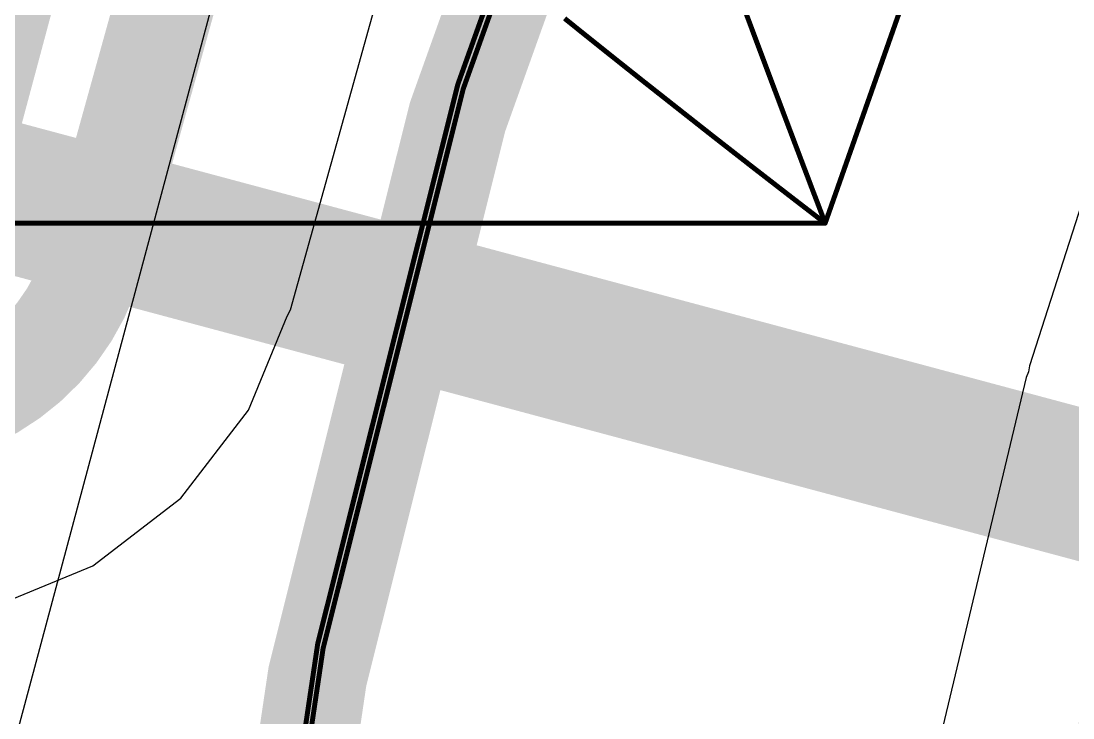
# Model space of a CAD drawing. Header units: inches. Extents: x -7 to 348, y -14 to 159.
# Drawn here: x 20.342 to 23.027, y 22.287 to 24.066 of the extents above; entities that cross this region are included whole.
import ezdxf

# ---------------------------------------------------------------- set-up
doc = ezdxf.new("R2010")
doc.units = ezdxf.units.IN
for name, color, linetype in [('Board Outline', 216, 'Continuous'), ('Bottom Layer', 5, 'Continuous'), ('Dimension', 6, 'Continuous'), ('Fabrication', 76, 'Continuous'), ('Mechanical 4', 56, 'Continuous'), ('Top Layer', 1, 'Continuous'), ('Top Overlay', 2, 'Continuous')]:
    doc.layers.add(name, color=color, linetype=linetype)

msp = doc.modelspace()

# ---------------------------------------------------------------- linework, layer by layer
at = {"layer": 'Board Outline'}
for points in [[(23.4417, 15.55, 0.127, 0.127, -0.157671), (23.4417, 23.55, 0.127, 0.127, 0)], [(23.4417, 15.55, 0.127, 0.127, -0.157671), (23.4417, 23.55, 0.127, 0.127, 0)], [(23.4417, 15.55, 0.127, 0.127, -0.157671), (23.4417, 23.55, 0.127, 0.127, 0)], [(23.4417, 15.55, 0.127, 0.127, -0.157671), (23.4417, 23.55, 0.127, 0.127, 0)], [(23.4555, 15.5385, 0.127, 0.127, -0.157671), (23.4555, 23.5385, 0.127, 0.127, 0)], [(23.4555, 15.5385, 0.127, 0.127, -0.157671), (23.4555, 23.5385, 0.127, 0.127, 0)], [(23.4555, 15.5385, 0.127, 0.127, -0.157671), (23.4555, 23.5385, 0.127, 0.127, 0)], [(23.4555, 15.5385, 0.127, 0.127, -0.157671), (23.4555, 23.5385, 0.127, 0.127, 0)]]:
    msp.add_lwpolyline(points, format="xyseb", dxfattribs=at)
at = {"layer": 'Bottom Layer'}
for p, q in [((21.0298, 23.3289), (21.2914, 24.2702)), ((23.0721, 23.6695), (22.9156, 23.1856)), ((20.9222, 23.0728), (21.0215, 23.3126)), ((21.0215, 23.3126), (21.0298, 23.3289)), ((22.9156, 23.1856), (22.9138, 23.1704)), ((22.9074, 23.1564), (22.671, 22.1672)), ((22.9138, 23.1704), (22.9074, 23.1564)), ((20.7498, 22.8481), (20.9222, 23.0728)), ((20.525, 22.6756), (20.7498, 22.8481)), ((20.2634, 22.5672), (20.525, 22.6756))]:
    msp.add_line(p, q, dxfattribs=at)
for points in [[(20.5307, 23.4676, 0.254, 0.254, 0), (20.7923, 24.4089, 0.254, 0.254, 0)], [(20.5307, 23.4676, 0.254, 0.254, -0.410559), (19.8417, 23.0653, 0.254, 0.254, 0)]]:
    msp.add_lwpolyline(points, format="xyseb", dxfattribs=at)
msp.add_lwpolyline([(20.4672, 23.4676, 0.127, 0.127, 1), (20.5942, 23.4676, 0.127, 0.127, 1)], format="xyseb", close=True, dxfattribs=at)
msp.add_lwpolyline([(20.4672, 23.4676, 0.127, 0.127, 1), (20.5942, 23.4676, 0.127, 0.127, 1)], format="xyseb", close=True, dxfattribs=at)
at = {"layer": 'Dimension'}
for points in [[(58.31, 19.467, 0.254, 0.254, 1), (13.31, 19.467, 0.254, 0.254, 1)], [(54.5603, 19.4669, 0.254, 0.254, 1), (17.0603, 19.4669, 0.254, 0.254, 1)]]:
    msp.add_lwpolyline(points, format="xyseb", close=True, dxfattribs=at)
msp.add_lwpolyline([(12.3026, 25.762, 0.381, 0.381, 0), (61.1677, 12.6687, 0.381, 0.381, 0)], format="xyseb", dxfattribs=at)
at = {"layer": 'Fabrication'}
for points in [[(22.3945, 23.55, 0.0127, 0.0127, -0.436929), (40.8304, 32.6188, 0.0127, 0.0127, 0)], [(22.3945, 23.55, 0.0127, 0.0127, -0.436929), (40.8304, 32.6188, 0.0127, 0.0127, 0)], [(53.1935, 31.3327, 0.0127, 0.0127, -1.1671), (15.6751, 13.587, 0.0127, 0.0127, 0)], [(53.1935, 31.3327, 0.0127, 0.0127, -1.1671), (15.6751, 13.587, 0.0127, 0.0127, 0)], [(53.1935, 31.3327, 0.0127, 0.0127, -1.1671), (15.6751, 13.587, 0.0127, 0.0127, 0)], [(53.1935, 31.3327, 0.0127, 0.0127, -1.1671), (15.6751, 13.587, 0.0127, 0.0127, 0)], [(54.5111, 31.1383, 0.0127, 0.0127, -1.205705), (14.1774, 15.55, 0.0127, 0.0127, 0)], [(54.5111, 31.1383, 0.0127, 0.0127, -1.205705), (14.1774, 15.55, 0.0127, 0.0127, 0)], [(46.0676, 30.4948, 0.0127, 0.0127, -1.250986), (21.846, 14.0738, 0.0127, 0.0127, 0)], [(46.0676, 30.4948, 0.0127, 0.0127, -1.250986), (21.846, 14.0738, 0.0127, 0.0127, 0)], [(46.0676, 30.4948, 0.0127, 0.0127, -1.250986), (21.846, 14.0738, 0.0127, 0.0127, 0)], [(46.0676, 30.4948, 0.0127, 0.0127, -1.250986), (21.846, 14.0738, 0.0127, 0.0127, 0)], [(44.8304, 30.2569, 0.0127, 0.0127, -1.342703), (22.3943, 15.55, 0.0127, 0.0127, 0)], [(22.1897, 24.0928, 0.0127, 0.0127, 0), (22.2166, 24.0209, 0.0127, 0.0127, 0)], [(22.1897, 24.0928, 0.0127, 0.0127, 0), (22.2166, 24.0209, 0.0127, 0.0127, 0)], [(21.7294, 24.0725, 0.0127, 0.0127, 0), (21.7461, 24.0591, 0.0127, 0.0127, 0)], [(21.7294, 24.0725, 0.0127, 0.0127, 0), (21.7461, 24.0591, 0.0127, 0.0127, 0)], [(21.7461, 24.0591, 0.0127, 0.0127, 0), (21.7641, 24.0446, 0.0127, 0.0127, 0)], [(21.7461, 24.0591, 0.0127, 0.0127, 0), (21.7641, 24.0446, 0.0127, 0.0127, 0)], [(21.7641, 24.0446, 0.0127, 0.0127, 0), (21.7843, 24.0284, 0.0127, 0.0127, 0)], [(21.7641, 24.0446, 0.0127, 0.0127, 0), (21.7843, 24.0284, 0.0127, 0.0127, 0)], [(21.7843, 24.0284, 0.0127, 0.0127, 0), (21.8079, 24.0095, 0.0127, 0.0127, 0)], [(21.7843, 24.0284, 0.0127, 0.0127, 0), (21.8079, 24.0095, 0.0127, 0.0127, 0)], [(21.8079, 24.0095, 0.0127, 0.0127, 0), (21.8357, 23.9873, 0.0127, 0.0127, 0)], [(21.8079, 24.0095, 0.0127, 0.0127, 0), (21.8357, 23.9873, 0.0127, 0.0127, 0)], [(22.2166, 24.0209, 0.0127, 0.0127, 0), (22.2352, 23.9713, 0.0127, 0.0127, 0)], [(22.2166, 24.0209, 0.0127, 0.0127, 0), (22.2352, 23.9713, 0.0127, 0.0127, 0)], [(21.8357, 23.9873, 0.0127, 0.0127, 0), (21.8712, 23.959, 0.0127, 0.0127, 0)], [(21.8357, 23.9873, 0.0127, 0.0127, 0), (21.8712, 23.959, 0.0127, 0.0127, 0)], [(22.2352, 23.9713, 0.0127, 0.0127, 0), (22.2505, 23.9305, 0.0127, 0.0127, 0)], [(22.2352, 23.9713, 0.0127, 0.0127, 0), (22.2505, 23.9305, 0.0127, 0.0127, 0)], [(21.8712, 23.959, 0.0127, 0.0127, 0), (21.9282, 23.9137, 0.0127, 0.0127, 0)], [(21.8712, 23.959, 0.0127, 0.0127, 0), (21.9282, 23.9137, 0.0127, 0.0127, 0)], [(22.2505, 23.9305, 0.0127, 0.0127, 0), (22.2637, 23.8953, 0.0127, 0.0127, 0)], [(22.2505, 23.9305, 0.0127, 0.0127, 0), (22.2637, 23.8953, 0.0127, 0.0127, 0)], [(21.9282, 23.9137, 0.0127, 0.0127, 0), (22.1052, 23.7742, 0.0127, 0.0127, 0)], [(21.9282, 23.9137, 0.0127, 0.0127, 0), (22.1052, 23.7742, 0.0127, 0.0127, 0)], [(22.2637, 23.8953, 0.0127, 0.0127, 0), (22.2758, 23.8633, 0.0127, 0.0127, 0)], [(22.2637, 23.8953, 0.0127, 0.0127, 0), (22.2758, 23.8633, 0.0127, 0.0127, 0)], [(22.2758, 23.8633, 0.0127, 0.0127, 0), (22.2869, 23.8337, 0.0127, 0.0127, 0)], [(22.2758, 23.8633, 0.0127, 0.0127, 0), (22.2869, 23.8337, 0.0127, 0.0127, 0)], [(22.2869, 23.8337, 0.0127, 0.0127, 0), (22.2975, 23.8057, 0.0127, 0.0127, 0)], [(22.2869, 23.8337, 0.0127, 0.0127, 0), (22.2975, 23.8057, 0.0127, 0.0127, 0)], [(22.2975, 23.8057, 0.0127, 0.0127, 0), (22.3075, 23.7793, 0.0127, 0.0127, 0)], [(22.2975, 23.8057, 0.0127, 0.0127, 0), (22.3075, 23.7793, 0.0127, 0.0127, 0)], [(22.1052, 23.7742, 0.0127, 0.0127, 0), (22.1459, 23.7424, 0.0127, 0.0127, 0)], [(22.1052, 23.7742, 0.0127, 0.0127, 0), (22.1459, 23.7424, 0.0127, 0.0127, 0)], [(22.3075, 23.7793, 0.0127, 0.0127, 0), (22.3168, 23.7546, 0.0127, 0.0127, 0)], [(22.3075, 23.7793, 0.0127, 0.0127, 0), (22.3168, 23.7546, 0.0127, 0.0127, 0)], [(22.1459, 23.7424, 0.0127, 0.0127, 0), (22.179, 23.7166, 0.0127, 0.0127, 0)], [(22.1459, 23.7424, 0.0127, 0.0127, 0), (22.179, 23.7166, 0.0127, 0.0127, 0)], [(22.3168, 23.7546, 0.0127, 0.0127, 0), (22.3259, 23.7307, 0.0127, 0.0127, 0)], [(22.3168, 23.7546, 0.0127, 0.0127, 0), (22.3259, 23.7307, 0.0127, 0.0127, 0)], [(22.3259, 23.7307, 0.0127, 0.0127, 0), (22.3343, 23.7084, 0.0127, 0.0127, 0)], [(22.3259, 23.7307, 0.0127, 0.0127, 0), (22.3343, 23.7084, 0.0127, 0.0127, 0)], [(22.179, 23.7166, 0.0127, 0.0127, 0), (22.2078, 23.6941, 0.0127, 0.0127, 0)], [(22.179, 23.7166, 0.0127, 0.0127, 0), (22.2078, 23.6941, 0.0127, 0.0127, 0)], [(22.3343, 23.7084, 0.0127, 0.0127, 0), (22.3424, 23.687, 0.0127, 0.0127, 0)], [(22.3343, 23.7084, 0.0127, 0.0127, 0), (22.3424, 23.687, 0.0127, 0.0127, 0)], [(22.2078, 23.6941, 0.0127, 0.0127, 0), (22.2339, 23.6739, 0.0127, 0.0127, 0)], [(22.2078, 23.6941, 0.0127, 0.0127, 0), (22.2339, 23.6739, 0.0127, 0.0127, 0)], [(22.3424, 23.687, 0.0127, 0.0127, 0), (22.3506, 23.6655, 0.0127, 0.0127, 0)], [(22.3424, 23.687, 0.0127, 0.0127, 0), (22.3506, 23.6655, 0.0127, 0.0127, 0)], [(22.2339, 23.6739, 0.0127, 0.0127, 0), (22.2579, 23.6553, 0.0127, 0.0127, 0)], [(22.2339, 23.6739, 0.0127, 0.0127, 0), (22.2579, 23.6553, 0.0127, 0.0127, 0)], [(22.2579, 23.6553, 0.0127, 0.0127, 0), (22.2797, 23.6384, 0.0127, 0.0127, 0)], [(22.2579, 23.6553, 0.0127, 0.0127, 0), (22.2797, 23.6384, 0.0127, 0.0127, 0)], [(22.3506, 23.6655, 0.0127, 0.0127, 0), (22.3584, 23.6448, 0.0127, 0.0127, 0)], [(22.3506, 23.6655, 0.0127, 0.0127, 0), (22.3584, 23.6448, 0.0127, 0.0127, 0)], [(22.2797, 23.6384, 0.0127, 0.0127, 0), (22.3008, 23.6221, 0.0127, 0.0127, 0)], [(22.2797, 23.6384, 0.0127, 0.0127, 0), (22.3008, 23.6221, 0.0127, 0.0127, 0)], [(22.3008, 23.6221, 0.0127, 0.0127, 0), (22.3206, 23.6068, 0.0127, 0.0127, 0)], [(22.3008, 23.6221, 0.0127, 0.0127, 0), (22.3206, 23.6068, 0.0127, 0.0127, 0)], [(22.3584, 23.6448, 0.0127, 0.0127, 0), (22.3659, 23.625, 0.0127, 0.0127, 0)], [(22.3584, 23.6448, 0.0127, 0.0127, 0), (22.3659, 23.625, 0.0127, 0.0127, 0)], [(22.3659, 23.625, 0.0127, 0.0127, 0), (22.3732, 23.6061, 0.0127, 0.0127, 0)], [(22.3659, 23.625, 0.0127, 0.0127, 0), (22.3732, 23.6061, 0.0127, 0.0127, 0)], [(22.3206, 23.6068, 0.0127, 0.0127, 0), (22.3396, 23.5922, 0.0127, 0.0127, 0)], [(22.3206, 23.6068, 0.0127, 0.0127, 0), (22.3396, 23.5922, 0.0127, 0.0127, 0)], [(22.3732, 23.6061, 0.0127, 0.0127, 0), (22.3804, 23.5871, 0.0127, 0.0127, 0)], [(22.3732, 23.6061, 0.0127, 0.0127, 0), (22.3804, 23.5871, 0.0127, 0.0127, 0)], [(22.3396, 23.5922, 0.0127, 0.0127, 0), (22.3579, 23.5781, 0.0127, 0.0127, 0)], [(22.3396, 23.5922, 0.0127, 0.0127, 0), (22.3579, 23.5781, 0.0127, 0.0127, 0)], [(22.3579, 23.5781, 0.0127, 0.0127, 0), (22.3755, 23.5646, 0.0127, 0.0127, 0)], [(22.3579, 23.5781, 0.0127, 0.0127, 0), (22.3755, 23.5646, 0.0127, 0.0127, 0)], [(22.3804, 23.5871, 0.0127, 0.0127, 0), (22.3873, 23.569, 0.0127, 0.0127, 0)], [(22.3804, 23.5871, 0.0127, 0.0127, 0), (22.3873, 23.569, 0.0127, 0.0127, 0)], [(22.3873, 23.569, 0.0127, 0.0127, 0), (22.3945, 23.55, 0.0127, 0.0127, 0)], [(22.3873, 23.569, 0.0127, 0.0127, 0), (22.3945, 23.55, 0.0127, 0.0127, 0)], [(14.1776, 23.55, 0.0127, 0.0127, 0), (22.3945, 23.55, 0.0127, 0.0127, 0)], [(14.1776, 23.55, 0.0127, 0.0127, 0), (22.3945, 23.55, 0.0127, 0.0127, 0)], [(22.3755, 23.5646, 0.0127, 0.0127, 0), (22.3923, 23.5517, 0.0127, 0.0127, 0)], [(22.3755, 23.5646, 0.0127, 0.0127, 0), (22.3923, 23.5517, 0.0127, 0.0127, 0)], [(22.3923, 23.5517, 0.0127, 0.0127, 0), (22.3945, 23.55, 0.0127, 0.0127, 0)], [(22.3923, 23.5517, 0.0127, 0.0127, 0), (22.3945, 23.55, 0.0127, 0.0127, 0)]]:
    msp.add_lwpolyline(points, format="xyseb", dxfattribs=at)
for points in [[(21.7429, 24.0591, 0.00635, 0.00635, 1), (21.7492, 24.0591, 0.00635, 0.00635, 1)], [(21.7429, 24.0591, 0.00635, 0.00635, 1), (21.7492, 24.0591, 0.00635, 0.00635, 1)], [(21.7429, 24.0591, 0.00635, 0.00635, 1), (21.7492, 24.0591, 0.00635, 0.00635, 1)], [(21.7429, 24.0591, 0.00635, 0.00635, 1), (21.7492, 24.0591, 0.00635, 0.00635, 1)], [(21.761, 24.0446, 0.00635, 0.00635, 1), (21.7673, 24.0446, 0.00635, 0.00635, 1)], [(21.761, 24.0446, 0.00635, 0.00635, 1), (21.7673, 24.0446, 0.00635, 0.00635, 1)], [(21.761, 24.0446, 0.00635, 0.00635, 1), (21.7673, 24.0446, 0.00635, 0.00635, 1)], [(21.761, 24.0446, 0.00635, 0.00635, 1), (21.7673, 24.0446, 0.00635, 0.00635, 1)], [(21.7811, 24.0284, 0.00635, 0.00635, 1), (21.7875, 24.0284, 0.00635, 0.00635, 1)], [(21.7811, 24.0284, 0.00635, 0.00635, 1), (21.7875, 24.0284, 0.00635, 0.00635, 1)], [(21.7811, 24.0284, 0.00635, 0.00635, 1), (21.7875, 24.0284, 0.00635, 0.00635, 1)], [(21.7811, 24.0284, 0.00635, 0.00635, 1), (21.7875, 24.0284, 0.00635, 0.00635, 1)], [(21.8047, 24.0095, 0.00635, 0.00635, 1), (21.8111, 24.0095, 0.00635, 0.00635, 1)], [(21.8047, 24.0095, 0.00635, 0.00635, 1), (21.8111, 24.0095, 0.00635, 0.00635, 1)], [(21.8047, 24.0095, 0.00635, 0.00635, 1), (21.8111, 24.0095, 0.00635, 0.00635, 1)], [(21.8047, 24.0095, 0.00635, 0.00635, 1), (21.8111, 24.0095, 0.00635, 0.00635, 1)], [(22.2134, 24.0209, 0.00635, 0.00635, 1), (22.2198, 24.0209, 0.00635, 0.00635, 1)], [(22.2134, 24.0209, 0.00635, 0.00635, 1), (22.2198, 24.0209, 0.00635, 0.00635, 1)], [(22.2134, 24.0209, 0.00635, 0.00635, 1), (22.2198, 24.0209, 0.00635, 0.00635, 1)], [(22.2134, 24.0209, 0.00635, 0.00635, 1), (22.2198, 24.0209, 0.00635, 0.00635, 1)], [(21.8325, 23.9873, 0.00635, 0.00635, 1), (21.8389, 23.9873, 0.00635, 0.00635, 1)], [(21.8325, 23.9873, 0.00635, 0.00635, 1), (21.8389, 23.9873, 0.00635, 0.00635, 1)], [(21.8325, 23.9873, 0.00635, 0.00635, 1), (21.8389, 23.9873, 0.00635, 0.00635, 1)], [(21.8325, 23.9873, 0.00635, 0.00635, 1), (21.8389, 23.9873, 0.00635, 0.00635, 1)], [(22.232, 23.9713, 0.00635, 0.00635, 1), (22.2384, 23.9713, 0.00635, 0.00635, 1)], [(22.232, 23.9713, 0.00635, 0.00635, 1), (22.2384, 23.9713, 0.00635, 0.00635, 1)], [(22.232, 23.9713, 0.00635, 0.00635, 1), (22.2384, 23.9713, 0.00635, 0.00635, 1)], [(22.232, 23.9713, 0.00635, 0.00635, 1), (22.2384, 23.9713, 0.00635, 0.00635, 1)], [(21.868, 23.959, 0.00635, 0.00635, 1), (21.8744, 23.959, 0.00635, 0.00635, 1)], [(21.868, 23.959, 0.00635, 0.00635, 1), (21.8744, 23.959, 0.00635, 0.00635, 1)], [(21.868, 23.959, 0.00635, 0.00635, 1), (21.8744, 23.959, 0.00635, 0.00635, 1)], [(21.868, 23.959, 0.00635, 0.00635, 1), (21.8744, 23.959, 0.00635, 0.00635, 1)], [(22.2473, 23.9305, 0.00635, 0.00635, 1), (22.2537, 23.9305, 0.00635, 0.00635, 1)], [(22.2473, 23.9305, 0.00635, 0.00635, 1), (22.2537, 23.9305, 0.00635, 0.00635, 1)], [(22.2473, 23.9305, 0.00635, 0.00635, 1), (22.2537, 23.9305, 0.00635, 0.00635, 1)], [(22.2473, 23.9305, 0.00635, 0.00635, 1), (22.2537, 23.9305, 0.00635, 0.00635, 1)], [(21.9251, 23.9137, 0.00635, 0.00635, 1), (21.9314, 23.9137, 0.00635, 0.00635, 1)], [(21.9251, 23.9137, 0.00635, 0.00635, 1), (21.9314, 23.9137, 0.00635, 0.00635, 1)], [(21.9251, 23.9137, 0.00635, 0.00635, 1), (21.9314, 23.9137, 0.00635, 0.00635, 1)], [(21.9251, 23.9137, 0.00635, 0.00635, 1), (21.9314, 23.9137, 0.00635, 0.00635, 1)], [(22.2606, 23.8953, 0.00635, 0.00635, 1), (22.2669, 23.8953, 0.00635, 0.00635, 1)], [(22.2606, 23.8953, 0.00635, 0.00635, 1), (22.2669, 23.8953, 0.00635, 0.00635, 1)], [(22.2606, 23.8953, 0.00635, 0.00635, 1), (22.2669, 23.8953, 0.00635, 0.00635, 1)], [(22.2606, 23.8953, 0.00635, 0.00635, 1), (22.2669, 23.8953, 0.00635, 0.00635, 1)], [(22.2726, 23.8633, 0.00635, 0.00635, 1), (22.279, 23.8633, 0.00635, 0.00635, 1)], [(22.2726, 23.8633, 0.00635, 0.00635, 1), (22.279, 23.8633, 0.00635, 0.00635, 1)], [(22.2726, 23.8633, 0.00635, 0.00635, 1), (22.279, 23.8633, 0.00635, 0.00635, 1)], [(22.2726, 23.8633, 0.00635, 0.00635, 1), (22.279, 23.8633, 0.00635, 0.00635, 1)], [(22.2838, 23.8337, 0.00635, 0.00635, 1), (22.2901, 23.8337, 0.00635, 0.00635, 1)], [(22.2838, 23.8337, 0.00635, 0.00635, 1), (22.2901, 23.8337, 0.00635, 0.00635, 1)], [(22.2838, 23.8337, 0.00635, 0.00635, 1), (22.2901, 23.8337, 0.00635, 0.00635, 1)], [(22.2838, 23.8337, 0.00635, 0.00635, 1), (22.2901, 23.8337, 0.00635, 0.00635, 1)], [(22.2943, 23.8057, 0.00635, 0.00635, 1), (22.3007, 23.8057, 0.00635, 0.00635, 1)], [(22.2943, 23.8057, 0.00635, 0.00635, 1), (22.3007, 23.8057, 0.00635, 0.00635, 1)], [(22.2943, 23.8057, 0.00635, 0.00635, 1), (22.3007, 23.8057, 0.00635, 0.00635, 1)], [(22.2943, 23.8057, 0.00635, 0.00635, 1), (22.3007, 23.8057, 0.00635, 0.00635, 1)], [(22.102, 23.7742, 0.00635, 0.00635, 1), (22.1083, 23.7742, 0.00635, 0.00635, 1)], [(22.102, 23.7742, 0.00635, 0.00635, 1), (22.1083, 23.7742, 0.00635, 0.00635, 1)], [(22.102, 23.7742, 0.00635, 0.00635, 1), (22.1083, 23.7742, 0.00635, 0.00635, 1)], [(22.102, 23.7742, 0.00635, 0.00635, 1), (22.1083, 23.7742, 0.00635, 0.00635, 1)], [(22.3043, 23.7793, 0.00635, 0.00635, 1), (22.3106, 23.7793, 0.00635, 0.00635, 1)], [(22.3043, 23.7793, 0.00635, 0.00635, 1), (22.3106, 23.7793, 0.00635, 0.00635, 1)], [(22.3043, 23.7793, 0.00635, 0.00635, 1), (22.3106, 23.7793, 0.00635, 0.00635, 1)], [(22.3043, 23.7793, 0.00635, 0.00635, 1), (22.3106, 23.7793, 0.00635, 0.00635, 1)], [(22.1427, 23.7424, 0.00635, 0.00635, 1), (22.1491, 23.7424, 0.00635, 0.00635, 1)], [(22.1427, 23.7424, 0.00635, 0.00635, 1), (22.1491, 23.7424, 0.00635, 0.00635, 1)], [(22.1427, 23.7424, 0.00635, 0.00635, 1), (22.1491, 23.7424, 0.00635, 0.00635, 1)], [(22.1427, 23.7424, 0.00635, 0.00635, 1), (22.1491, 23.7424, 0.00635, 0.00635, 1)], [(22.3136, 23.7546, 0.00635, 0.00635, 1), (22.32, 23.7546, 0.00635, 0.00635, 1)], [(22.3136, 23.7546, 0.00635, 0.00635, 1), (22.32, 23.7546, 0.00635, 0.00635, 1)], [(22.3136, 23.7546, 0.00635, 0.00635, 1), (22.32, 23.7546, 0.00635, 0.00635, 1)], [(22.3136, 23.7546, 0.00635, 0.00635, 1), (22.32, 23.7546, 0.00635, 0.00635, 1)], [(22.3227, 23.7307, 0.00635, 0.00635, 1), (22.329, 23.7307, 0.00635, 0.00635, 1)], [(22.3227, 23.7307, 0.00635, 0.00635, 1), (22.329, 23.7307, 0.00635, 0.00635, 1)], [(22.3227, 23.7307, 0.00635, 0.00635, 1), (22.329, 23.7307, 0.00635, 0.00635, 1)], [(22.3227, 23.7307, 0.00635, 0.00635, 1), (22.329, 23.7307, 0.00635, 0.00635, 1)], [(22.1758, 23.7166, 0.00635, 0.00635, 1), (22.1821, 23.7166, 0.00635, 0.00635, 1)], [(22.1758, 23.7166, 0.00635, 0.00635, 1), (22.1821, 23.7166, 0.00635, 0.00635, 1)], [(22.1758, 23.7166, 0.00635, 0.00635, 1), (22.1821, 23.7166, 0.00635, 0.00635, 1)], [(22.1758, 23.7166, 0.00635, 0.00635, 1), (22.1821, 23.7166, 0.00635, 0.00635, 1)], [(22.3311, 23.7084, 0.00635, 0.00635, 1), (22.3375, 23.7084, 0.00635, 0.00635, 1)], [(22.3311, 23.7084, 0.00635, 0.00635, 1), (22.3375, 23.7084, 0.00635, 0.00635, 1)], [(22.3311, 23.7084, 0.00635, 0.00635, 1), (22.3375, 23.7084, 0.00635, 0.00635, 1)], [(22.3311, 23.7084, 0.00635, 0.00635, 1), (22.3375, 23.7084, 0.00635, 0.00635, 1)], [(22.2047, 23.6941, 0.00635, 0.00635, 1), (22.211, 23.6941, 0.00635, 0.00635, 1)], [(22.2047, 23.6941, 0.00635, 0.00635, 1), (22.211, 23.6941, 0.00635, 0.00635, 1)], [(22.2047, 23.6941, 0.00635, 0.00635, 1), (22.211, 23.6941, 0.00635, 0.00635, 1)], [(22.2047, 23.6941, 0.00635, 0.00635, 1), (22.211, 23.6941, 0.00635, 0.00635, 1)], [(22.3393, 23.687, 0.00635, 0.00635, 1), (22.3456, 23.687, 0.00635, 0.00635, 1)], [(22.3393, 23.687, 0.00635, 0.00635, 1), (22.3456, 23.687, 0.00635, 0.00635, 1)], [(22.3393, 23.687, 0.00635, 0.00635, 1), (22.3456, 23.687, 0.00635, 0.00635, 1)], [(22.3393, 23.687, 0.00635, 0.00635, 1), (22.3456, 23.687, 0.00635, 0.00635, 1)], [(22.2307, 23.6739, 0.00635, 0.00635, 1), (22.2371, 23.6739, 0.00635, 0.00635, 1)], [(22.2307, 23.6739, 0.00635, 0.00635, 1), (22.2371, 23.6739, 0.00635, 0.00635, 1)], [(22.2307, 23.6739, 0.00635, 0.00635, 1), (22.2371, 23.6739, 0.00635, 0.00635, 1)], [(22.2307, 23.6739, 0.00635, 0.00635, 1), (22.2371, 23.6739, 0.00635, 0.00635, 1)], [(22.2547, 23.6553, 0.00635, 0.00635, 1), (22.261, 23.6553, 0.00635, 0.00635, 1)], [(22.2547, 23.6553, 0.00635, 0.00635, 1), (22.261, 23.6553, 0.00635, 0.00635, 1)], [(22.2547, 23.6553, 0.00635, 0.00635, 1), (22.261, 23.6553, 0.00635, 0.00635, 1)], [(22.2547, 23.6553, 0.00635, 0.00635, 1), (22.261, 23.6553, 0.00635, 0.00635, 1)], [(22.3474, 23.6655, 0.00635, 0.00635, 1), (22.3538, 23.6655, 0.00635, 0.00635, 1)], [(22.3474, 23.6655, 0.00635, 0.00635, 1), (22.3538, 23.6655, 0.00635, 0.00635, 1)], [(22.3474, 23.6655, 0.00635, 0.00635, 1), (22.3538, 23.6655, 0.00635, 0.00635, 1)], [(22.3474, 23.6655, 0.00635, 0.00635, 1), (22.3538, 23.6655, 0.00635, 0.00635, 1)], [(22.2765, 23.6384, 0.00635, 0.00635, 1), (22.2829, 23.6384, 0.00635, 0.00635, 1)], [(22.2765, 23.6384, 0.00635, 0.00635, 1), (22.2829, 23.6384, 0.00635, 0.00635, 1)], [(22.2765, 23.6384, 0.00635, 0.00635, 1), (22.2829, 23.6384, 0.00635, 0.00635, 1)], [(22.2765, 23.6384, 0.00635, 0.00635, 1), (22.2829, 23.6384, 0.00635, 0.00635, 1)], [(22.2977, 23.6221, 0.00635, 0.00635, 1), (22.304, 23.6221, 0.00635, 0.00635, 1)], [(22.2977, 23.6221, 0.00635, 0.00635, 1), (22.304, 23.6221, 0.00635, 0.00635, 1)], [(22.2977, 23.6221, 0.00635, 0.00635, 1), (22.304, 23.6221, 0.00635, 0.00635, 1)], [(22.2977, 23.6221, 0.00635, 0.00635, 1), (22.304, 23.6221, 0.00635, 0.00635, 1)], [(22.3552, 23.6448, 0.00635, 0.00635, 1), (22.3616, 23.6448, 0.00635, 0.00635, 1)], [(22.3552, 23.6448, 0.00635, 0.00635, 1), (22.3616, 23.6448, 0.00635, 0.00635, 1)], [(22.3552, 23.6448, 0.00635, 0.00635, 1), (22.3616, 23.6448, 0.00635, 0.00635, 1)], [(22.3552, 23.6448, 0.00635, 0.00635, 1), (22.3616, 23.6448, 0.00635, 0.00635, 1)], [(22.3628, 23.625, 0.00635, 0.00635, 1), (22.3691, 23.625, 0.00635, 0.00635, 1)], [(22.3628, 23.625, 0.00635, 0.00635, 1), (22.3691, 23.625, 0.00635, 0.00635, 1)], [(22.3628, 23.625, 0.00635, 0.00635, 1), (22.3691, 23.625, 0.00635, 0.00635, 1)], [(22.3628, 23.625, 0.00635, 0.00635, 1), (22.3691, 23.625, 0.00635, 0.00635, 1)], [(22.3174, 23.6068, 0.00635, 0.00635, 1), (22.3237, 23.6068, 0.00635, 0.00635, 1)], [(22.3174, 23.6068, 0.00635, 0.00635, 1), (22.3237, 23.6068, 0.00635, 0.00635, 1)], [(22.3174, 23.6068, 0.00635, 0.00635, 1), (22.3237, 23.6068, 0.00635, 0.00635, 1)], [(22.3174, 23.6068, 0.00635, 0.00635, 1), (22.3237, 23.6068, 0.00635, 0.00635, 1)], [(22.37, 23.6061, 0.00635, 0.00635, 1), (22.3763, 23.6061, 0.00635, 0.00635, 1)], [(22.37, 23.6061, 0.00635, 0.00635, 1), (22.3763, 23.6061, 0.00635, 0.00635, 1)], [(22.37, 23.6061, 0.00635, 0.00635, 1), (22.3763, 23.6061, 0.00635, 0.00635, 1)], [(22.37, 23.6061, 0.00635, 0.00635, 1), (22.3763, 23.6061, 0.00635, 0.00635, 1)], [(22.3364, 23.5922, 0.00635, 0.00635, 1), (22.3427, 23.5922, 0.00635, 0.00635, 1)], [(22.3364, 23.5922, 0.00635, 0.00635, 1), (22.3427, 23.5922, 0.00635, 0.00635, 1)], [(22.3364, 23.5922, 0.00635, 0.00635, 1), (22.3427, 23.5922, 0.00635, 0.00635, 1)], [(22.3364, 23.5922, 0.00635, 0.00635, 1), (22.3427, 23.5922, 0.00635, 0.00635, 1)], [(22.3547, 23.5781, 0.00635, 0.00635, 1), (22.361, 23.5781, 0.00635, 0.00635, 1)], [(22.3547, 23.5781, 0.00635, 0.00635, 1), (22.361, 23.5781, 0.00635, 0.00635, 1)], [(22.3547, 23.5781, 0.00635, 0.00635, 1), (22.361, 23.5781, 0.00635, 0.00635, 1)], [(22.3547, 23.5781, 0.00635, 0.00635, 1), (22.361, 23.5781, 0.00635, 0.00635, 1)], [(22.3772, 23.5871, 0.00635, 0.00635, 1), (22.3836, 23.5871, 0.00635, 0.00635, 1)], [(22.3772, 23.5871, 0.00635, 0.00635, 1), (22.3836, 23.5871, 0.00635, 0.00635, 1)], [(22.3772, 23.5871, 0.00635, 0.00635, 1), (22.3836, 23.5871, 0.00635, 0.00635, 1)], [(22.3772, 23.5871, 0.00635, 0.00635, 1), (22.3836, 23.5871, 0.00635, 0.00635, 1)], [(22.3841, 23.569, 0.00635, 0.00635, 1), (22.3905, 23.569, 0.00635, 0.00635, 1)], [(22.3841, 23.569, 0.00635, 0.00635, 1), (22.3905, 23.569, 0.00635, 0.00635, 1)], [(22.3841, 23.569, 0.00635, 0.00635, 1), (22.3905, 23.569, 0.00635, 0.00635, 1)], [(22.3841, 23.569, 0.00635, 0.00635, 1), (22.3905, 23.569, 0.00635, 0.00635, 1)], [(22.3723, 23.5646, 0.00635, 0.00635, 1), (22.3786, 23.5646, 0.00635, 0.00635, 1)], [(22.3723, 23.5646, 0.00635, 0.00635, 1), (22.3786, 23.5646, 0.00635, 0.00635, 1)], [(22.3723, 23.5646, 0.00635, 0.00635, 1), (22.3786, 23.5646, 0.00635, 0.00635, 1)], [(22.3723, 23.5646, 0.00635, 0.00635, 1), (22.3786, 23.5646, 0.00635, 0.00635, 1)], [(22.3892, 23.5517, 0.00635, 0.00635, 1), (22.3955, 23.5517, 0.00635, 0.00635, 1)], [(22.3892, 23.5517, 0.00635, 0.00635, 1), (22.3955, 23.5517, 0.00635, 0.00635, 1)], [(22.3892, 23.5517, 0.00635, 0.00635, 1), (22.3955, 23.5517, 0.00635, 0.00635, 1)], [(22.3892, 23.5517, 0.00635, 0.00635, 1), (22.3955, 23.5517, 0.00635, 0.00635, 1)], [(22.3914, 23.55, 0.00635, 0.00635, 1), (22.3977, 23.55, 0.00635, 0.00635, 1)], [(22.3914, 23.55, 0.00635, 0.00635, 1), (22.3977, 23.55, 0.00635, 0.00635, 1)], [(22.3914, 23.55, 0.00635, 0.00635, 1), (22.3977, 23.55, 0.00635, 0.00635, 1)], [(22.3914, 23.55, 0.00635, 0.00635, 1), (22.3977, 23.55, 0.00635, 0.00635, 1)], [(22.3914, 23.55, 0.00635, 0.00635, 1), (22.3977, 23.55, 0.00635, 0.00635, 1)], [(22.3914, 23.55, 0.00635, 0.00635, 1), (22.3977, 23.55, 0.00635, 0.00635, 1)], [(22.3914, 23.55, 0.00635, 0.00635, 1), (22.3977, 23.55, 0.00635, 0.00635, 1)], [(22.3914, 23.55, 0.00635, 0.00635, 1), (22.3977, 23.55, 0.00635, 0.00635, 1)]]:
    msp.add_lwpolyline(points, format="xyseb", close=True, dxfattribs=at)
at = {"layer": 'Mechanical 4'}
for points in [[(50.811, 19.55, 0.0127, 0.0127, 1), (20.811, 19.55, 0.0127, 0.0127, 1)], [(50.811, 19.55, 0.0127, 0.0127, 1), (20.811, 19.55, 0.0127, 0.0127, 1)], [(50.811, 19.55, 0.0127, 0.0127, 1), (20.811, 19.55, 0.0127, 0.0127, 1)], [(50.811, 19.55, 0.0127, 0.0127, 1), (20.811, 19.55, 0.0127, 0.0127, 1)], [(50.8248, 19.5385, 0.0127, 0.0127, 1), (20.8248, 19.5385, 0.0127, 0.0127, 1)], [(50.8248, 19.5385, 0.0127, 0.0127, 1), (20.8248, 19.5385, 0.0127, 0.0127, 1)], [(50.8248, 19.5385, 0.0127, 0.0127, 1), (20.8248, 19.5385, 0.0127, 0.0127, 1)], [(50.8248, 19.5385, 0.0127, 0.0127, 1), (20.8248, 19.5385, 0.0127, 0.0127, 1)]]:
    msp.add_lwpolyline(points, format="xyseb", close=True, dxfattribs=at)
at = {"layer": 'Top Layer'}
for p, q in [((20.1665, 21.6313), (21.0738, 25.0173)), ((23.0721, 23.6695), (22.9156, 23.1856)), ((22.9156, 23.1856), (22.9138, 23.1704)), ((22.9074, 23.1564), (22.671, 22.1672)), ((22.9138, 23.1704), (22.9074, 23.1564))]:
    msp.add_line(p, q, dxfattribs=at)
for points in [[(23.9597, 38.6755, 2.032, 2.032, -0.53877), (58.0622, 22.8854, 2.032, 2.032, 0)], [(14.2446, 13.1348, 2.032, 2.032, -0.267603), (19.4524, 34.998, 2.032, 2.032, 0)], [(19.6662, 21.7654, 0.254, 0.254, 0), (20.5735, 25.1513, 0.254, 0.254, 0)]]:
    msp.add_lwpolyline(points, format="xyseb", dxfattribs=at)
at = {"layer": 'Top Overlay'}
msp.add_lwpolyline([(50.8104, 19.4669, 0.254, 0.254, 1), (20.8103, 19.4669, 0.254, 0.254, 1)], format="xyseb", close=True, dxfattribs=at)

doc.saveas('drawing.dxf')
